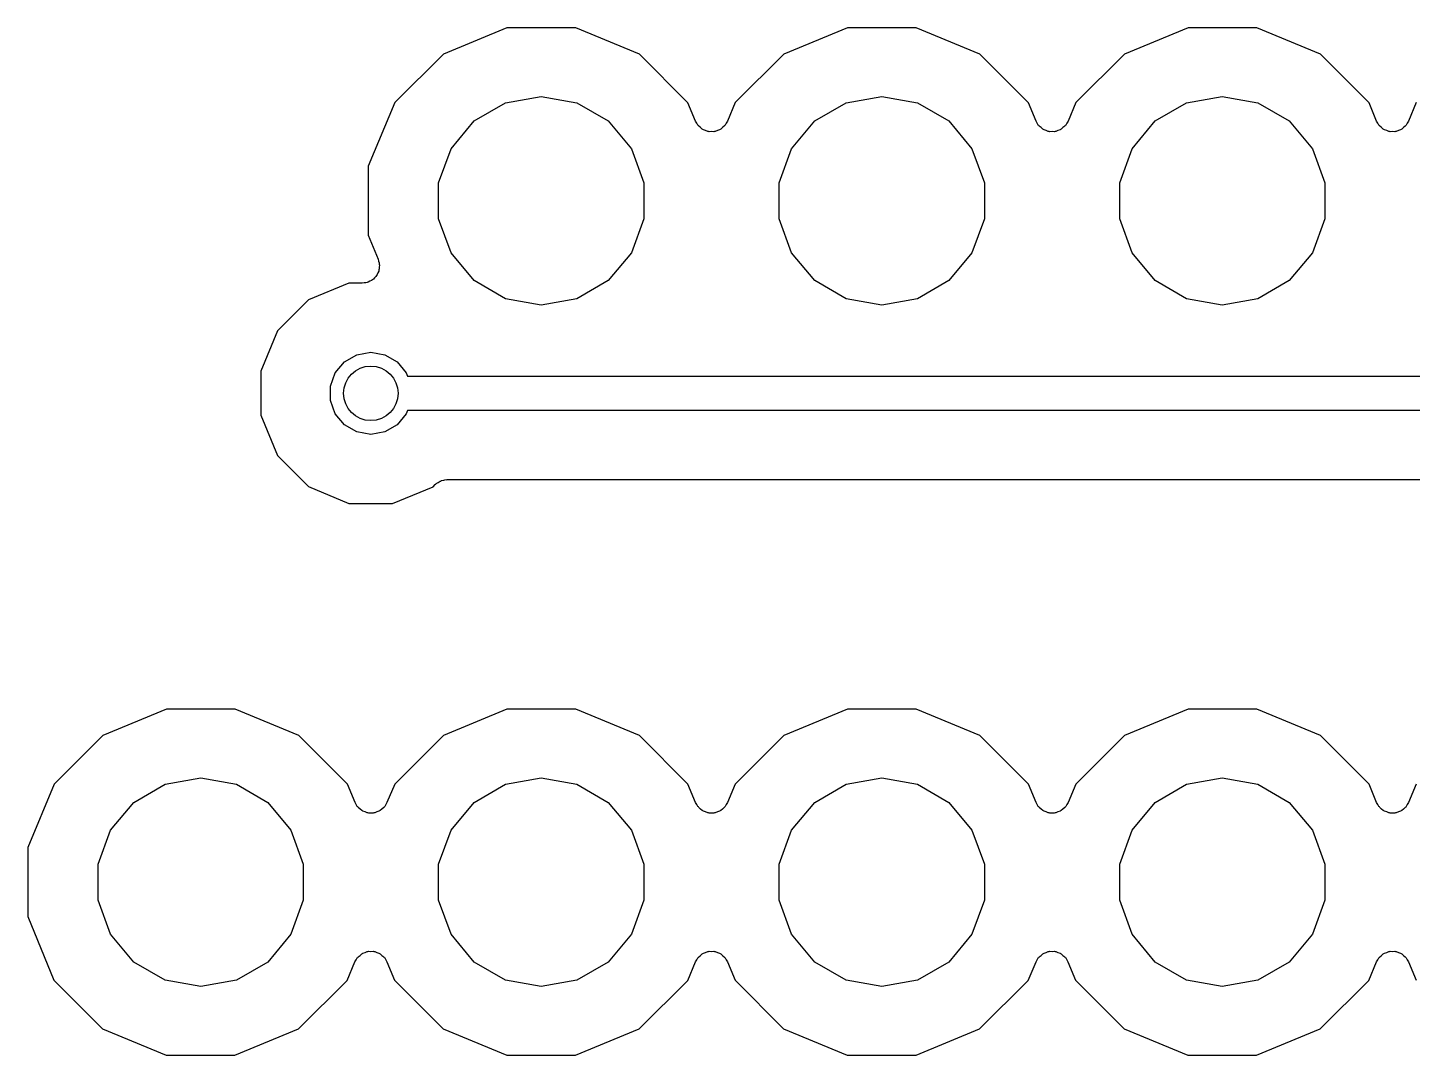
# Model space of a CAD drawing. Extents: x 70 to 225, y -126 to -70.
# Drawn here: x 88.97 to 99.14, y -90.38 to -82.84 of the extents above; entities that cross this region are included whole.
import ezdxf

# ---------------------------------------------------------------- set-up
doc = ezdxf.new("R2010")
doc.units = 0
doc.header["$MEASUREMENT"] = 0
doc.layers.add('BLACK', color=7, linetype='CONTINUOUS')

msp = doc.modelspace()

# ---------------------------------------------------------------- linework, layer by layer
at = {"layer": 'Black'}
for p, q in [((92.4898, -82.8371), (92.0229, -83.0301)), ((92.9951, -82.8376), (92.4898, -82.8371)), ((93.4617, -83.0313), (92.9951, -82.8376)), ((94.9898, -82.8371), (94.5229, -83.0301)), ((95.4951, -82.8376), (94.9898, -82.8371)), ((95.9617, -83.0313), (95.4951, -82.8376)), ((97.4898, -82.8371), (97.0229, -83.0301)), ((97.9951, -82.8376), (97.4898, -82.8371)), ((98.4617, -83.0313), (97.9951, -82.8376)), ((92.0229, -83.0301), (91.6653, -83.387)), ((93.8186, -83.3889), (93.4617, -83.0313)), ((94.5229, -83.0301), (94.1653, -83.387)), ((96.3186, -83.3889), (95.9617, -83.0313)), ((97.0229, -83.0301), (96.6653, -83.387)), ((98.8186, -83.3889), (98.4617, -83.0313)), ((92.4797, -83.3886), (92.7413, -83.3424)), ((92.7413, -83.3424), (93.003, -83.3886)), ((94.9797, -83.3886), (95.2413, -83.3424)), ((95.2413, -83.3424), (95.503, -83.3886)), ((97.4797, -83.3886), (97.7413, -83.3424)), ((97.7413, -83.3424), (98.003, -83.3886)), ((91.6653, -83.387), (91.4716, -83.8536)), ((92.2497, -83.5214), (92.4797, -83.3886)), ((93.003, -83.3886), (93.233, -83.5214)), ((93.8741, -83.5231), (93.8186, -83.3889)), ((94.1653, -83.387), (94.1087, -83.5233)), ((94.7497, -83.5214), (94.9797, -83.3886)), ((95.503, -83.3886), (95.733, -83.5214)), ((96.3741, -83.5231), (96.3186, -83.3889)), ((96.6653, -83.387), (96.6087, -83.5233)), ((97.2497, -83.5214), (97.4797, -83.3886)), ((98.003, -83.3886), (98.233, -83.5214)), ((98.8741, -83.5231), (98.8186, -83.3889)), ((99.1653, -83.387), (99.1087, -83.5233)), ((92.0789, -83.7249), (92.2497, -83.5214)), ((93.233, -83.5214), (93.4038, -83.7249)), ((93.883, -83.5371), (93.8741, -83.5231)), ((93.8906, -83.5518), (93.883, -83.5371)), ((93.8947, -83.5556), (93.8906, -83.5518)), ((93.8977, -83.5603), (93.8947, -83.5556)), ((94.088, -83.5557), (94.085, -83.5604)), ((94.0921, -83.552), (94.088, -83.5557)), ((94.0998, -83.5372), (94.0921, -83.552)), ((94.1087, -83.5233), (94.0998, -83.5372)), ((94.5789, -83.7249), (94.7497, -83.5214)), ((95.733, -83.5214), (95.9038, -83.7249)), ((96.383, -83.5371), (96.3741, -83.5231)), ((96.3906, -83.5518), (96.383, -83.5371)), ((96.3947, -83.5556), (96.3906, -83.5518)), ((96.3977, -83.5603), (96.3947, -83.5556)), ((96.588, -83.5557), (96.585, -83.5604)), ((96.5921, -83.552), (96.588, -83.5557)), ((96.5998, -83.5372), (96.5921, -83.552)), ((96.6087, -83.5233), (96.5998, -83.5372)), ((97.0789, -83.7249), (97.2497, -83.5214)), ((98.233, -83.5214), (98.4038, -83.7249)), ((98.883, -83.5371), (98.8741, -83.5231)), ((98.8906, -83.5518), (98.883, -83.5371)), ((98.8947, -83.5556), (98.8906, -83.5518)), ((98.8977, -83.5603), (98.8947, -83.5556)), ((99.088, -83.5557), (99.085, -83.5604)), ((99.0921, -83.552), (99.088, -83.5557)), ((99.0998, -83.5372), (99.0921, -83.552)), ((99.1087, -83.5233), (99.0998, -83.5372)), ((93.9109, -83.5704), (93.8977, -83.5603)), ((93.9231, -83.5816), (93.9109, -83.5704)), ((93.9283, -83.5838), (93.9231, -83.5816)), ((93.9327, -83.5872), (93.9283, -83.5838)), ((93.9485, -83.5922), (93.9327, -83.5872)), ((93.9639, -83.5985), (93.9485, -83.5922)), ((93.9694, -83.5988), (93.9639, -83.5985)), ((93.9748, -83.6005), (93.9694, -83.5988)), ((93.9913, -83.5998), (93.9748, -83.6005)), ((94.0079, -83.6005), (93.9913, -83.5998)), ((94.0132, -83.5988), (94.0079, -83.6005)), ((94.0188, -83.5986), (94.0132, -83.5988)), ((94.0342, -83.5922), (94.0188, -83.5986)), ((94.05, -83.5873), (94.0342, -83.5922)), ((94.0544, -83.5839), (94.05, -83.5873)), ((94.0596, -83.5817), (94.0544, -83.5839)), ((94.0718, -83.5705), (94.0596, -83.5817)), ((94.085, -83.5604), (94.0718, -83.5705)), ((96.4109, -83.5704), (96.3977, -83.5603)), ((96.4231, -83.5816), (96.4109, -83.5704)), ((96.4283, -83.5838), (96.4231, -83.5816)), ((96.4327, -83.5872), (96.4283, -83.5838)), ((96.4485, -83.5922), (96.4327, -83.5872)), ((96.4639, -83.5985), (96.4485, -83.5922)), ((96.4694, -83.5988), (96.4639, -83.5985)), ((96.4748, -83.6005), (96.4694, -83.5988)), ((96.4913, -83.5998), (96.4748, -83.6005)), ((96.5079, -83.6005), (96.4913, -83.5998)), ((96.5132, -83.5988), (96.5079, -83.6005)), ((96.5188, -83.5986), (96.5132, -83.5988)), ((96.5342, -83.5922), (96.5188, -83.5986)), ((96.55, -83.5873), (96.5342, -83.5922)), ((96.5544, -83.5839), (96.55, -83.5873)), ((96.5596, -83.5817), (96.5544, -83.5839)), ((96.5718, -83.5705), (96.5596, -83.5817)), ((96.585, -83.5604), (96.5718, -83.5705)), ((98.9109, -83.5704), (98.8977, -83.5603)), ((98.9231, -83.5816), (98.9109, -83.5704)), ((98.9283, -83.5838), (98.9231, -83.5816)), ((98.9327, -83.5872), (98.9283, -83.5838)), ((98.9485, -83.5922), (98.9327, -83.5872)), ((98.9639, -83.5985), (98.9485, -83.5922)), ((98.9694, -83.5988), (98.9639, -83.5985)), ((98.9748, -83.6005), (98.9694, -83.5988)), ((98.9913, -83.5998), (98.9748, -83.6005)), ((99.0079, -83.6005), (98.9913, -83.5998)), ((99.0132, -83.5988), (99.0079, -83.6005)), ((99.0188, -83.5986), (99.0132, -83.5988)), ((99.0342, -83.5922), (99.0188, -83.5986)), ((99.05, -83.5873), (99.0342, -83.5922)), ((99.0544, -83.5839), (99.05, -83.5873)), ((99.0596, -83.5817), (99.0544, -83.5839)), ((99.0718, -83.5705), (99.0596, -83.5817)), ((99.085, -83.5604), (99.0718, -83.5705)), ((91.9881, -83.9745), (92.0789, -83.7249)), ((93.4038, -83.7249), (93.4946, -83.9745)), ((94.4881, -83.9745), (94.5789, -83.7249)), ((95.9038, -83.7249), (95.9946, -83.9745)), ((96.9881, -83.9745), (97.0789, -83.7249)), ((98.4038, -83.7249), (98.4946, -83.9745)), ((91.4716, -83.8536), (91.4711, -84.3588)), ((91.9881, -84.2402), (91.9881, -83.9745)), ((93.4946, -83.9745), (93.4946, -84.2402)), ((94.4881, -84.2402), (94.4881, -83.9745)), ((95.9946, -83.9745), (95.9946, -84.2402)), ((96.9881, -84.2402), (96.9881, -83.9745)), ((98.4946, -83.9745), (98.4946, -84.2402)), ((92.0789, -84.4898), (91.9881, -84.2402)), ((93.4946, -84.2402), (93.4038, -84.4898)), ((94.5789, -84.4898), (94.4881, -84.2402)), ((95.9946, -84.2402), (95.9038, -84.4898)), ((97.0789, -84.4898), (96.9881, -84.2402)), ((98.4946, -84.2402), (98.4038, -84.4898)), ((91.4711, -84.3588), (91.5445, -84.5364)), ((91.5445, -84.5364), (91.5475, -84.55)), ((91.5475, -84.55), (91.5522, -84.563)), ((91.5522, -84.563), (91.5522, -84.5714)), ((91.5522, -84.5714), (91.554, -84.5795)), ((92.2497, -84.6933), (92.0789, -84.4898)), ((93.4038, -84.4898), (93.233, -84.6933)), ((94.7497, -84.6933), (94.5789, -84.4898)), ((95.9038, -84.4898), (95.733, -84.6933)), ((97.2497, -84.6933), (97.0789, -84.4898)), ((98.4038, -84.4898), (98.233, -84.6933)), ((91.5176, -84.6717), (91.5087, -84.6823)), ((91.5278, -84.6623), (91.5176, -84.6717)), ((91.5317, -84.6549), (91.5278, -84.6623)), ((91.5371, -84.6485), (91.5317, -84.6549)), ((91.5418, -84.6355), (91.5371, -84.6485)), ((91.5482, -84.6232), (91.5418, -84.6355)), ((91.5493, -84.615), (91.5482, -84.6232)), ((91.5522, -84.6071), (91.5493, -84.615)), ((91.554, -84.5795), (91.5522, -84.5932)), ((91.5522, -84.5932), (91.5522, -84.6071)), ((91.33, -84.7119), (91.0329, -84.8346)), ((91.427, -84.7119), (91.33, -84.7119)), ((91.4407, -84.7096), (91.427, -84.7119)), ((91.4545, -84.709), (91.4407, -84.7096)), ((91.4622, -84.7058), (91.4545, -84.709)), ((91.4705, -84.7043), (91.4622, -84.7058)), ((91.4825, -84.6974), (91.4705, -84.7043)), ((91.4953, -84.6921), (91.4825, -84.6974)), ((91.5014, -84.6865), (91.4953, -84.6921)), ((91.5087, -84.6823), (91.5014, -84.6865)), ((92.4797, -84.8261), (92.2497, -84.6933)), ((93.233, -84.6933), (93.003, -84.8261)), ((94.9797, -84.8261), (94.7497, -84.6933)), ((95.733, -84.6933), (95.503, -84.8261)), ((97.4797, -84.8261), (97.2497, -84.6933)), ((98.233, -84.6933), (98.003, -84.8261)), ((91.0329, -84.8346), (90.8054, -85.0617)), ((92.7413, -84.8722), (92.4797, -84.8261)), ((93.003, -84.8261), (92.7413, -84.8722)), ((95.2413, -84.8722), (94.9797, -84.8261)), ((95.503, -84.8261), (95.2413, -84.8722)), ((97.7413, -84.8722), (97.4797, -84.8261)), ((98.003, -84.8261), (97.7413, -84.8722)), ((90.8054, -85.0617), (90.6821, -85.3586)), ((91.2964, -85.2893), (91.387, -85.237)), ((91.387, -85.237), (91.49, -85.2189)), ((91.49, -85.2189), (91.593, -85.237)), ((91.593, -85.237), (91.6836, -85.2893)), ((90.6821, -85.3586), (90.6819, -85.68)), ((91.1934, -85.4677), (91.2292, -85.3694)), ((91.2292, -85.3694), (91.2964, -85.2893)), ((91.6836, -85.2893), (91.7508, -85.3694)), ((91.7508, -85.3694), (91.7601, -85.395)), ((91.1934, -85.5723), (91.1934, -85.4677)), ((91.7601, -85.395), (102.306, -85.395)), ((91.2292, -85.6706), (91.1934, -85.5723)), ((90.6819, -85.68), (90.8046, -85.9771)), ((91.2964, -85.7507), (91.2292, -85.6706)), ((91.7508, -85.6706), (91.6836, -85.7507)), ((91.7601, -85.645), (91.7508, -85.6706)), ((102.306, -85.645), (91.7601, -85.645)), ((91.387, -85.803), (91.2964, -85.7507)), ((91.6836, -85.7507), (91.593, -85.803)), ((91.49, -85.8211), (91.387, -85.803)), ((91.593, -85.803), (91.49, -85.8211)), ((90.8046, -85.9771), (91.0317, -86.2046)), ((91.9471, -86.2054), (91.9624, -86.1901)), ((91.9624, -86.1901), (91.9669, -86.1869)), ((91.9669, -86.1869), (91.9705, -86.1827)), ((91.9705, -86.1827), (91.9849, -86.1744)), ((91.9849, -86.1744), (91.9985, -86.1649)), ((91.9985, -86.1649), (92.0039, -86.1634)), ((92.0039, -86.1634), (92.0087, -86.1607)), ((92.0087, -86.1607), (92.0251, -86.1578)), ((92.0251, -86.1578), (92.0412, -86.1535)), ((92.0412, -86.1535), (92.0467, -86.154)), ((92.0467, -86.154), (92.0521, -86.153)), ((92.0521, -86.153), (102.168, -86.153)), ((91.0317, -86.2046), (91.3286, -86.3279)), ((91.65, -86.3281), (91.9471, -86.2054)), ((91.3286, -86.3279), (91.65, -86.3281)), ((89.9898, -87.8371), (89.5229, -88.0301)), ((90.4951, -87.8376), (89.9898, -87.8371)), ((90.9617, -88.0313), (90.4951, -87.8376)), ((92.4898, -87.8371), (92.0229, -88.0301)), ((92.9951, -87.8376), (92.4898, -87.8371)), ((93.4617, -88.0313), (92.9951, -87.8376)), ((94.9898, -87.8371), (94.5229, -88.0301)), ((95.4951, -87.8376), (94.9898, -87.8371)), ((95.9617, -88.0313), (95.4951, -87.8376)), ((97.4898, -87.8371), (97.0229, -88.0301)), ((97.9951, -87.8376), (97.4898, -87.8371)), ((98.4617, -88.0313), (97.9951, -87.8376)), ((89.5229, -88.0301), (89.1653, -88.387)), ((91.3186, -88.3889), (90.9617, -88.0313)), ((92.0229, -88.0301), (91.6653, -88.387)), ((93.8186, -88.3889), (93.4617, -88.0313)), ((94.5229, -88.0301), (94.1653, -88.387)), ((96.3186, -88.3889), (95.9617, -88.0313)), ((97.0229, -88.0301), (96.6653, -88.387)), ((98.8186, -88.3889), (98.4617, -88.0313)), ((89.1653, -88.387), (88.9716, -88.8536)), ((89.7497, -88.5214), (89.9797, -88.3886)), ((89.9797, -88.3886), (90.2413, -88.3424)), ((90.2413, -88.3424), (90.503, -88.3886)), ((90.503, -88.3886), (90.733, -88.5214)), ((91.3741, -88.5231), (91.3186, -88.3889)), ((91.6653, -88.387), (91.6087, -88.5233)), ((92.2497, -88.5214), (92.4797, -88.3886)), ((92.4797, -88.3886), (92.7413, -88.3424)), ((92.7413, -88.3424), (93.003, -88.3886)), ((93.003, -88.3886), (93.233, -88.5214)), ((93.8741, -88.5231), (93.8186, -88.3889)), ((94.1653, -88.387), (94.1087, -88.5233)), ((94.7497, -88.5214), (94.9797, -88.3886)), ((94.9797, -88.3886), (95.2413, -88.3424)), ((95.2413, -88.3424), (95.503, -88.3886)), ((95.503, -88.3886), (95.733, -88.5214)), ((96.3741, -88.5231), (96.3186, -88.3889)), ((96.6653, -88.387), (96.6087, -88.5233)), ((97.2497, -88.5214), (97.4797, -88.3886)), ((97.4797, -88.3886), (97.7413, -88.3424)), ((97.7413, -88.3424), (98.003, -88.3886)), ((98.003, -88.3886), (98.233, -88.5214)), ((98.8741, -88.5231), (98.8186, -88.3889)), ((99.1653, -88.387), (99.1087, -88.5233)), ((89.5789, -88.7249), (89.7497, -88.5214)), ((90.733, -88.5214), (90.9038, -88.7249)), ((91.383, -88.5371), (91.3741, -88.5231)), ((91.3906, -88.5518), (91.383, -88.5371)), ((91.5998, -88.5372), (91.5921, -88.552)), ((91.6087, -88.5233), (91.5998, -88.5372)), ((92.0789, -88.7249), (92.2497, -88.5214)), ((93.233, -88.5214), (93.4038, -88.7249)), ((93.883, -88.5371), (93.8741, -88.5231)), ((93.8906, -88.5518), (93.883, -88.5371)), ((94.0998, -88.5372), (94.0921, -88.552)), ((94.1087, -88.5233), (94.0998, -88.5372)), ((94.5789, -88.7249), (94.7497, -88.5214)), ((95.733, -88.5214), (95.9038, -88.7249)), ((96.383, -88.5371), (96.3741, -88.5231)), ((96.3906, -88.5518), (96.383, -88.5371)), ((96.5998, -88.5372), (96.5921, -88.552)), ((96.6087, -88.5233), (96.5998, -88.5372)), ((97.0789, -88.7249), (97.2497, -88.5214)), ((98.233, -88.5214), (98.4038, -88.7249)), ((98.883, -88.5371), (98.8741, -88.5231)), ((98.8906, -88.5518), (98.883, -88.5371)), ((99.0998, -88.5372), (99.0921, -88.552)), ((99.1087, -88.5233), (99.0998, -88.5372)), ((91.3947, -88.5556), (91.3906, -88.5518)), ((91.3977, -88.5603), (91.3947, -88.5556)), ((91.4109, -88.5704), (91.3977, -88.5603)), ((91.4231, -88.5816), (91.4109, -88.5704)), ((91.4283, -88.5838), (91.4231, -88.5816)), ((91.4327, -88.5872), (91.4283, -88.5838)), ((91.4485, -88.5922), (91.4327, -88.5872)), ((91.4639, -88.5985), (91.4485, -88.5922)), ((91.4694, -88.5988), (91.4639, -88.5985)), ((91.4748, -88.6005), (91.4694, -88.5988)), ((91.4913, -88.5998), (91.4748, -88.6005)), ((91.5079, -88.6005), (91.4913, -88.5998)), ((91.5132, -88.5988), (91.5079, -88.6005)), ((91.5188, -88.5986), (91.5132, -88.5988)), ((91.5342, -88.5922), (91.5188, -88.5986)), ((91.55, -88.5873), (91.5342, -88.5922)), ((91.5544, -88.5839), (91.55, -88.5873)), ((91.5596, -88.5817), (91.5544, -88.5839)), ((91.5718, -88.5705), (91.5596, -88.5817)), ((91.585, -88.5604), (91.5718, -88.5705)), ((91.588, -88.5557), (91.585, -88.5604)), ((91.5921, -88.552), (91.588, -88.5557)), ((93.8947, -88.5556), (93.8906, -88.5518)), ((93.8977, -88.5603), (93.8947, -88.5556)), ((93.9109, -88.5704), (93.8977, -88.5603)), ((93.9231, -88.5816), (93.9109, -88.5704)), ((93.9283, -88.5838), (93.9231, -88.5816)), ((93.9327, -88.5872), (93.9283, -88.5838)), ((93.9485, -88.5922), (93.9327, -88.5872)), ((93.9639, -88.5985), (93.9485, -88.5922)), ((93.9694, -88.5988), (93.9639, -88.5985)), ((93.9748, -88.6005), (93.9694, -88.5988)), ((93.9913, -88.5998), (93.9748, -88.6005)), ((94.0079, -88.6005), (93.9913, -88.5998)), ((94.0132, -88.5988), (94.0079, -88.6005)), ((94.0188, -88.5986), (94.0132, -88.5988)), ((94.0342, -88.5922), (94.0188, -88.5986)), ((94.05, -88.5873), (94.0342, -88.5922)), ((94.0544, -88.5839), (94.05, -88.5873)), ((94.0596, -88.5817), (94.0544, -88.5839)), ((94.0718, -88.5705), (94.0596, -88.5817)), ((94.085, -88.5604), (94.0718, -88.5705)), ((94.088, -88.5557), (94.085, -88.5604)), ((94.0921, -88.552), (94.088, -88.5557)), ((96.3947, -88.5556), (96.3906, -88.5518)), ((96.3977, -88.5603), (96.3947, -88.5556)), ((96.4109, -88.5704), (96.3977, -88.5603)), ((96.4231, -88.5816), (96.4109, -88.5704)), ((96.4283, -88.5838), (96.4231, -88.5816)), ((96.4327, -88.5872), (96.4283, -88.5838)), ((96.4485, -88.5922), (96.4327, -88.5872)), ((96.4639, -88.5985), (96.4485, -88.5922)), ((96.4694, -88.5988), (96.4639, -88.5985)), ((96.4748, -88.6005), (96.4694, -88.5988)), ((96.4913, -88.5998), (96.4748, -88.6005)), ((96.5079, -88.6005), (96.4913, -88.5998)), ((96.5132, -88.5988), (96.5079, -88.6005)), ((96.5188, -88.5986), (96.5132, -88.5988)), ((96.5342, -88.5922), (96.5188, -88.5986)), ((96.55, -88.5873), (96.5342, -88.5922)), ((96.5544, -88.5839), (96.55, -88.5873)), ((96.5596, -88.5817), (96.5544, -88.5839)), ((96.5718, -88.5705), (96.5596, -88.5817)), ((96.585, -88.5604), (96.5718, -88.5705)), ((96.588, -88.5557), (96.585, -88.5604)), ((96.5921, -88.552), (96.588, -88.5557)), ((98.8947, -88.5556), (98.8906, -88.5518)), ((98.8977, -88.5603), (98.8947, -88.5556)), ((98.9109, -88.5704), (98.8977, -88.5603)), ((98.9231, -88.5816), (98.9109, -88.5704)), ((98.9283, -88.5838), (98.9231, -88.5816)), ((98.9327, -88.5872), (98.9283, -88.5838)), ((98.9485, -88.5922), (98.9327, -88.5872)), ((98.9639, -88.5985), (98.9485, -88.5922)), ((98.9694, -88.5988), (98.9639, -88.5985)), ((98.9748, -88.6005), (98.9694, -88.5988)), ((98.9913, -88.5998), (98.9748, -88.6005)), ((99.0079, -88.6005), (98.9913, -88.5998)), ((99.0132, -88.5988), (99.0079, -88.6005)), ((99.0188, -88.5986), (99.0132, -88.5988)), ((99.0342, -88.5922), (99.0188, -88.5986)), ((99.05, -88.5873), (99.0342, -88.5922)), ((99.0544, -88.5839), (99.05, -88.5873)), ((99.0596, -88.5817), (99.0544, -88.5839)), ((99.0718, -88.5705), (99.0596, -88.5817)), ((99.085, -88.5604), (99.0718, -88.5705)), ((99.088, -88.5557), (99.085, -88.5604)), ((99.0921, -88.552), (99.088, -88.5557)), ((89.4881, -88.9745), (89.5789, -88.7249)), ((90.9038, -88.7249), (90.9946, -88.9745)), ((91.9881, -88.9745), (92.0789, -88.7249)), ((93.4038, -88.7249), (93.4946, -88.9745)), ((94.4881, -88.9745), (94.5789, -88.7249)), ((95.9038, -88.7249), (95.9946, -88.9745)), ((96.9881, -88.9745), (97.0789, -88.7249)), ((98.4038, -88.7249), (98.4946, -88.9745)), ((88.9716, -88.8536), (88.9711, -89.3588)), ((89.4881, -89.2402), (89.4881, -88.9745)), ((90.9946, -88.9745), (90.9946, -89.2402)), ((91.9881, -89.2402), (91.9881, -88.9745)), ((93.4946, -88.9745), (93.4946, -89.2402)), ((94.4881, -89.2402), (94.4881, -88.9745)), ((95.9946, -88.9745), (95.9946, -89.2402)), ((96.9881, -89.2402), (96.9881, -88.9745)), ((98.4946, -88.9745), (98.4946, -89.2402)), ((89.5789, -89.4898), (89.4881, -89.2402)), ((90.9946, -89.2402), (90.9038, -89.4898)), ((92.0789, -89.4898), (91.9881, -89.2402)), ((93.4946, -89.2402), (93.4038, -89.4898)), ((94.5789, -89.4898), (94.4881, -89.2402)), ((95.9946, -89.2402), (95.9038, -89.4898)), ((97.0789, -89.4898), (96.9881, -89.2402)), ((98.4946, -89.2402), (98.4038, -89.4898)), ((88.9711, -89.3588), (89.1641, -89.8258)), ((89.7497, -89.6933), (89.5789, -89.4898)), ((90.9038, -89.4898), (90.733, -89.6933)), ((92.2497, -89.6933), (92.0789, -89.4898)), ((93.4038, -89.4898), (93.233, -89.6933)), ((94.7497, -89.6933), (94.5789, -89.4898)), ((95.9038, -89.4898), (95.733, -89.6933)), ((97.2497, -89.6933), (97.0789, -89.4898)), ((98.4038, -89.4898), (98.233, -89.6933)), ((91.3947, -89.6589), (91.3977, -89.6542)), ((91.3977, -89.6542), (91.4109, -89.6441)), ((91.4109, -89.6441), (91.4231, -89.6329)), ((91.4231, -89.6329), (91.4283, -89.6308)), ((91.4283, -89.6308), (91.4327, -89.6274)), ((91.4327, -89.6274), (91.4485, -89.6224)), ((91.4485, -89.6224), (91.4639, -89.6161)), ((91.4639, -89.6161), (91.4695, -89.6159)), ((91.4695, -89.6159), (91.4748, -89.6142)), ((91.4748, -89.6142), (91.4914, -89.6149)), ((91.4914, -89.6149), (91.5079, -89.6142)), ((91.5079, -89.6142), (91.5133, -89.6159)), ((91.5133, -89.6159), (91.5188, -89.6161)), ((91.5188, -89.6161), (91.5342, -89.6225)), ((91.5342, -89.6225), (91.55, -89.6275)), ((91.55, -89.6275), (91.5544, -89.6309)), ((91.5544, -89.6309), (91.5596, -89.6331)), ((91.5596, -89.6331), (91.5718, -89.6443)), ((91.5718, -89.6443), (91.585, -89.6544)), ((91.585, -89.6544), (91.588, -89.6591)), ((93.8947, -89.6589), (93.8977, -89.6542)), ((93.8977, -89.6542), (93.9109, -89.6441)), ((93.9109, -89.6441), (93.9231, -89.6329)), ((93.9231, -89.6329), (93.9283, -89.6308)), ((93.9283, -89.6308), (93.9327, -89.6274)), ((93.9327, -89.6274), (93.9485, -89.6224)), ((93.9485, -89.6224), (93.9639, -89.6161)), ((93.9639, -89.6161), (93.9695, -89.6159)), ((93.9695, -89.6159), (93.9748, -89.6142)), ((93.9748, -89.6142), (93.9914, -89.6149)), ((93.9914, -89.6149), (94.0079, -89.6142)), ((94.0079, -89.6142), (94.0133, -89.6159)), ((94.0133, -89.6159), (94.0188, -89.6161)), ((94.0188, -89.6161), (94.0342, -89.6225)), ((94.0342, -89.6225), (94.05, -89.6275)), ((94.05, -89.6275), (94.0544, -89.6309)), ((94.0544, -89.6309), (94.0596, -89.6331)), ((94.0596, -89.6331), (94.0718, -89.6443)), ((94.0718, -89.6443), (94.085, -89.6544)), ((94.085, -89.6544), (94.088, -89.6591)), ((96.3947, -89.6589), (96.3977, -89.6542)), ((96.3977, -89.6542), (96.4109, -89.6441)), ((96.4109, -89.6441), (96.4231, -89.6329)), ((96.4231, -89.6329), (96.4283, -89.6308)), ((96.4283, -89.6308), (96.4327, -89.6274)), ((96.4327, -89.6274), (96.4485, -89.6224)), ((96.4485, -89.6224), (96.4639, -89.6161)), ((96.4639, -89.6161), (96.4695, -89.6159)), ((96.4695, -89.6159), (96.4748, -89.6142)), ((96.4748, -89.6142), (96.4914, -89.6149)), ((96.4914, -89.6149), (96.5079, -89.6142)), ((96.5079, -89.6142), (96.5133, -89.6159)), ((96.5133, -89.6159), (96.5188, -89.6161)), ((96.5188, -89.6161), (96.5342, -89.6225)), ((96.5342, -89.6225), (96.55, -89.6275)), ((96.55, -89.6275), (96.5544, -89.6309)), ((96.5544, -89.6309), (96.5596, -89.6331)), ((96.5596, -89.6331), (96.5718, -89.6443)), ((96.5718, -89.6443), (96.585, -89.6544)), ((96.585, -89.6544), (96.588, -89.6591)), ((98.8947, -89.6589), (98.8977, -89.6542)), ((98.8977, -89.6542), (98.9109, -89.6441)), ((98.9109, -89.6441), (98.9231, -89.6329)), ((98.9231, -89.6329), (98.9283, -89.6308)), ((98.9283, -89.6308), (98.9327, -89.6274)), ((98.9327, -89.6274), (98.9485, -89.6224)), ((98.9485, -89.6224), (98.9639, -89.6161)), ((98.9639, -89.6161), (98.9695, -89.6159)), ((98.9695, -89.6159), (98.9748, -89.6142)), ((98.9748, -89.6142), (98.9914, -89.6149)), ((98.9914, -89.6149), (99.0079, -89.6142)), ((99.0079, -89.6142), (99.0133, -89.6159)), ((99.0133, -89.6159), (99.0188, -89.6161)), ((99.0188, -89.6161), (99.0342, -89.6225)), ((99.0342, -89.6225), (99.05, -89.6275)), ((99.05, -89.6275), (99.0544, -89.6309)), ((99.0544, -89.6309), (99.0596, -89.6331)), ((99.0596, -89.6331), (99.0718, -89.6443)), ((99.0718, -89.6443), (99.085, -89.6544)), ((99.085, -89.6544), (99.088, -89.6591)), ((89.9797, -89.8261), (89.7497, -89.6933)), ((90.733, -89.6933), (90.503, -89.8261)), ((91.3174, -89.8277), (91.374, -89.6914)), ((91.374, -89.6914), (91.3829, -89.6774)), ((91.3829, -89.6774), (91.3906, -89.6627)), ((91.3906, -89.6627), (91.3947, -89.6589)), ((91.588, -89.6591), (91.5921, -89.6629)), ((91.5921, -89.6629), (91.5997, -89.6776)), ((91.5997, -89.6776), (91.6086, -89.6916)), ((91.6086, -89.6916), (91.6641, -89.8258)), ((92.4797, -89.8261), (92.2497, -89.6933)), ((93.233, -89.6933), (93.003, -89.8261)), ((93.8174, -89.8277), (93.874, -89.6914)), ((93.874, -89.6914), (93.8829, -89.6774)), ((93.8829, -89.6774), (93.8906, -89.6627)), ((93.8906, -89.6627), (93.8947, -89.6589)), ((94.088, -89.6591), (94.0921, -89.6629)), ((94.0921, -89.6629), (94.0997, -89.6776)), ((94.0997, -89.6776), (94.1086, -89.6916)), ((94.1086, -89.6916), (94.1641, -89.8258)), ((94.9797, -89.8261), (94.7497, -89.6933)), ((95.733, -89.6933), (95.503, -89.8261)), ((96.3174, -89.8277), (96.374, -89.6914)), ((96.374, -89.6914), (96.3829, -89.6774)), ((96.3829, -89.6774), (96.3906, -89.6627)), ((96.3906, -89.6627), (96.3947, -89.6589)), ((96.588, -89.6591), (96.5921, -89.6629)), ((96.5921, -89.6629), (96.5997, -89.6776)), ((96.5997, -89.6776), (96.6086, -89.6916)), ((96.6086, -89.6916), (96.6641, -89.8258)), ((97.4797, -89.8261), (97.2497, -89.6933)), ((98.233, -89.6933), (98.003, -89.8261)), ((98.8174, -89.8277), (98.874, -89.6914)), ((98.874, -89.6914), (98.8829, -89.6774)), ((98.8829, -89.6774), (98.8906, -89.6627)), ((98.8906, -89.6627), (98.8947, -89.6589)), ((99.088, -89.6591), (99.0921, -89.6629)), ((99.0921, -89.6629), (99.0997, -89.6776)), ((99.0997, -89.6776), (99.1086, -89.6916)), ((99.1086, -89.6916), (99.1641, -89.8258)), ((89.1641, -89.8258), (89.521, -90.1834)), ((90.2413, -89.8722), (89.9797, -89.8261)), ((90.503, -89.8261), (90.2413, -89.8722)), ((90.9598, -90.1846), (91.3174, -89.8277)), ((91.6641, -89.8258), (92.021, -90.1834)), ((92.7413, -89.8722), (92.4797, -89.8261)), ((93.003, -89.8261), (92.7413, -89.8722)), ((93.4598, -90.1846), (93.8174, -89.8277)), ((94.1641, -89.8258), (94.521, -90.1834)), ((95.2413, -89.8722), (94.9797, -89.8261)), ((95.503, -89.8261), (95.2413, -89.8722)), ((95.9598, -90.1846), (96.3174, -89.8277)), ((96.6641, -89.8258), (97.021, -90.1834)), ((97.7413, -89.8722), (97.4797, -89.8261)), ((98.003, -89.8261), (97.7413, -89.8722)), ((98.4598, -90.1846), (98.8174, -89.8277)), ((89.521, -90.1834), (89.9876, -90.3771)), ((90.4929, -90.3776), (90.9598, -90.1846)), ((92.021, -90.1834), (92.4876, -90.3771)), ((92.9929, -90.3776), (93.4598, -90.1846)), ((94.521, -90.1834), (94.9876, -90.3771)), ((95.4929, -90.3776), (95.9598, -90.1846)), ((97.021, -90.1834), (97.4876, -90.3771)), ((97.9929, -90.3776), (98.4598, -90.1846)), ((89.9876, -90.3771), (90.4929, -90.3776)), ((92.4876, -90.3771), (92.9929, -90.3776)), ((94.9876, -90.3771), (95.4929, -90.3776)), ((97.4876, -90.3771), (97.9929, -90.3776))]:
    msp.add_line(p, q, dxfattribs=at)
msp.add_circle((91.49, -85.52), 0.2, dxfattribs=at)

doc.saveas('drawing.dxf')
